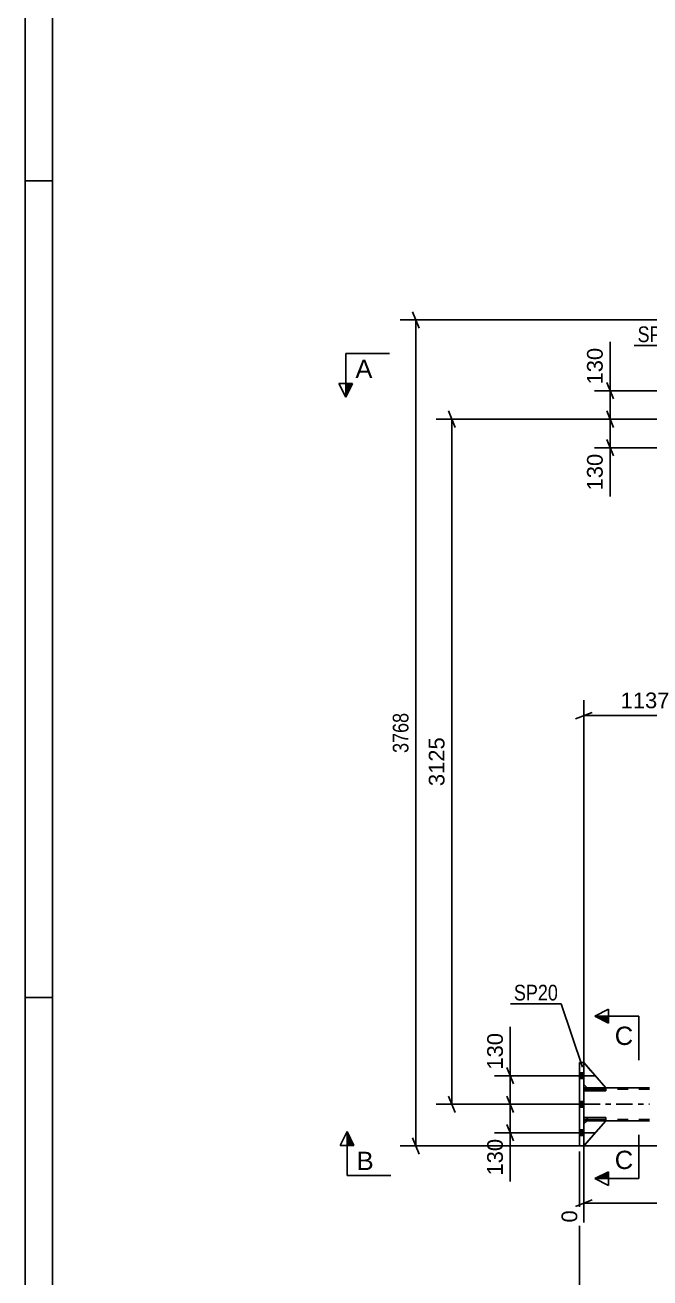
# Model space of a CAD drawing. Header units: millimetres. Extents: x -147 to 694, y -404 to 190.
# Drawn here: x -147.3 to -33.3, y -156.7 to 71.9 of the extents above; entities that cross this region are included whole.
import ezdxf

# ---------------------------------------------------------------- set-up
doc = ezdxf.new("R2010")
doc.units = ezdxf.units.MM
doc.linetypes.add('DXK_LINE_DOT2', pattern=[3.9198, 1.9599, -1.9599])
doc.linetypes.add('DXK_LINE_DOT3', pattern=[5.9187, 2.979, -0.9799, 0.9799, -0.9799])
doc.styles.add('Arial', font='ARIAL.TTF', dxfattribs={"height": 0.2})
doc.styles.add('Arial Narrow', font='ARIALN.TTF', dxfattribs={"height": 0.2})

# ---------------------------------------------------------------- blocks, each defined once
blk = doc.blocks.new('Unknown-318897192-1115')
at = {"color": 5, "linetype": 'Continuous'}
for p, q in [((-147.26, 190.49), (-147.26, -403.51)), ((-142.26, 185.49), (-142.26, -398.51)), ((-142.26, 43.49), (-147.26, 43.49)), ((-142.26, -105.51), (-147.26, -105.51))]:
    blk.add_line(p, q, dxfattribs=at)
blk = doc.blocks.new('Part-318897192-3276 - 3274')
at = {"color": 2, "linetype": 'Continuous'}
for p, q in [((-45.34, -122.56), (-45.34, -122.24)), ((-45.34, -122.24), (-41.34, -122.24)), ((-41.34, -122.56), (-45.34, -122.56)), ((-41.34, -122.48), (-41.34, -122.24)), ((-41.34, -122.56), (-41.34, -122.48))]:
    blk.add_line(p, q, dxfattribs=at)
at = {"color": 7, "linetype": 'DXK_LINE_DOT2'}
for p, q in [((-44.74, -122.56), (-44.74, -122.24)), ((-41.34, -122.48), (-41.34, -122.48))]:
    blk.add_line(p, q, dxfattribs=at)
blk = doc.blocks.new('Part-318897192-3277 - 3274')
at = {"color": 7, "linetype": 'DXK_LINE_DOT2'}
for p, q in [((-41.34, -127.44), (-45.34, -127.44)), ((-45.34, -127.44), (-45.34, -127.76)), ((-45.34, -127.76), (-41.34, -127.76)), ((-44.74, -127.76), (-44.74, -127.44)), ((-41.34, -127.76), (-41.34, -127.44))]:
    blk.add_line(p, q, dxfattribs=at)
blk = doc.blocks.new('Part-318897192-3396 - 3274')
at = {"color": 2, "linetype": 'Continuous'}
for p, q in [((-45.34, -127.76), (-45.34, -127.44)), ((-45.34, -127.44), (-41.34, -127.44)), ((-41.34, -127.76), (-45.34, -127.76)), ((-41.34, -127.52), (-41.34, -127.44)), ((-41.34, -127.76), (-41.34, -127.52))]:
    blk.add_line(p, q, dxfattribs=at)
at = {"color": 7, "linetype": 'DXK_LINE_DOT2'}
for p, q in [((-44.74, -127.76), (-44.74, -127.44)), ((-41.34, -127.52), (-41.34, -127.52))]:
    blk.add_line(p, q, dxfattribs=at)
blk = doc.blocks.new('Part-318897192-3397 - 3274')
at = {"color": 7, "linetype": 'DXK_LINE_DOT2'}
for p, q in [((-45.34, -121.4), (-45.34, -117.4)), ((-45.34, -117.4), (-41.34, -122)), ((-44.74, -122), (-45.34, -121.4)), ((-41.34, -122), (-44.74, -122))]:
    blk.add_line(p, q, dxfattribs=at)
blk = doc.blocks.new('Part-318897192-3818 - 3274')
at = {"color": 2, "linetype": 'Continuous'}
for p, q in [((-44.74, -128), (-45.34, -128.6)), ((-45.34, -132.6), (-41.34, -128)), ((-41.34, -128), (-44.74, -128))]:
    blk.add_line(p, q, dxfattribs=at)
at = {"color": 7, "linetype": 'DXK_LINE_DOT2'}
blk.add_line((-45.34, -132.6), (-45.34, -128.6), dxfattribs=at)
blk = doc.blocks.new('Part-318897192-3499 - 3274')
at = {"color": 2, "linetype": 'Continuous'}
for p, q in [((-45.34, -122), (-44.74, -122)), ((-41.34, -122), (-33.34, -122)), ((-45.34, -128), (-44.74, -128)), ((-41.34, -128), (-33.34, -128))]:
    blk.add_line(p, q, dxfattribs=at)
at = {"color": 7, "linetype": 'DXK_LINE_DOT2'}
for p, q in [((-45.34, -128), (-45.34, -122)), ((-33.34, -122.24), (-45.34, -122.24)), ((-44.74, -122), (-41.34, -122)), ((-33.34, -127.76), (-45.34, -127.76)), ((-44.74, -128), (-41.34, -128))]:
    blk.add_line(p, q, dxfattribs=at)
at = {"color": 7, "linetype": 'DXK_LINE_DOT3'}
blk.add_line((-45.34, -125), (-33.34, -125), dxfattribs=at)
blk = doc.blocks.new('Bolt-318897192-3583 - 3274')
at = {"linetype": 'Continuous'}
for points in [[(-45.34, -120.32), (-45.34, -119.28), (-46.14, -119.28), (-46.14, -120.32)], [(-45.34, -120.32), (-45.34, -119.28), (-46.14, -119.28), (-46.14, -120.32)], [(-45.34, -120.32), (-45.34, -119.28), (-46.14, -119.28), (-46.14, -120.32)], [(-45.34, -125.52), (-45.34, -124.48), (-46.14, -124.48), (-46.14, -125.52)], [(-45.34, -125.52), (-45.34, -124.48), (-46.14, -124.48), (-46.14, -125.52)], [(-45.34, -130.72), (-45.34, -129.68), (-46.14, -129.68), (-46.14, -130.72)], [(-45.34, -130.72), (-45.34, -129.68), (-46.14, -129.68), (-46.14, -130.72)], [(-45.34, -130.72), (-45.34, -129.68), (-46.14, -129.68), (-46.14, -130.72)]]:
    blk.add_hatch(color=1, dxfattribs=at).paths.add_polyline_path(points)
at = {"color": 1, "linetype": 'Continuous'}
for p, q in [((-47.54, -119.8), (-43.34, -119.8)), ((-47.54, -119.8), (-43.34, -119.8)), ((-47.54, -119.8), (-43.34, -119.8)), ((-46.14, -119.28), (-45.34, -119.28)), ((-46.14, -119.28), (-45.34, -119.28)), ((-46.14, -119.28), (-45.34, -119.28)), ((-46.14, -120.32), (-45.34, -120.32)), ((-46.14, -120.32), (-45.34, -120.32)), ((-46.14, -120.32), (-45.34, -120.32)), ((-47.54, -125), (-43.34, -125)), ((-47.54, -125), (-43.34, -125)), ((-46.14, -124.48), (-45.34, -124.48)), ((-46.14, -124.48), (-45.34, -124.48)), ((-46.14, -125.52), (-45.34, -125.52)), ((-46.14, -125.52), (-45.34, -125.52)), ((-47.54, -130.2), (-43.34, -130.2)), ((-47.54, -130.2), (-43.34, -130.2)), ((-47.54, -130.2), (-43.34, -130.2)), ((-46.14, -129.68), (-45.34, -129.68)), ((-46.14, -129.68), (-45.34, -129.68)), ((-46.14, -129.68), (-45.34, -129.68)), ((-46.14, -130.72), (-45.34, -130.72)), ((-46.14, -130.72), (-45.34, -130.72)), ((-46.14, -130.72), (-45.34, -130.72))]:
    blk.add_line(p, q, dxfattribs=at)
blk = doc.blocks.new('Part-318897192-3866 - 3274')
at = {"color": 2, "linetype": 'Continuous'}
for p, q in [((-46.14, -132.6), (-46.14, -117.4)), ((-45.34, -117.4), (-46.14, -117.4)), ((-45.34, -132.6), (-45.34, -117.4)), ((-46.14, -132.6), (-45.34, -132.6))]:
    blk.add_line(p, q, dxfattribs=at)
blk = doc.blocks.new('Part-318897192-3820 - 3274')
at = {"color": 2, "linetype": 'Continuous'}
for p, q in [((-41.34, -122), (-45.34, -117.4)), ((-44.74, -122), (-45.34, -121.4)), ((-41.34, -122), (-44.74, -122))]:
    blk.add_line(p, q, dxfattribs=at)
at = {"color": 7, "linetype": 'DXK_LINE_DOT2'}
blk.add_line((-45.34, -121.4), (-45.34, -117.4), dxfattribs=at)
blk = doc.blocks.new('Part-318897192-3823 - 3274')
at = {"color": 7, "linetype": 'DXK_LINE_DOT2'}
for p, q in [((-41.34, -122.24), (-45.34, -122.24)), ((-45.34, -122.24), (-45.34, -122.56)), ((-45.34, -122.56), (-41.34, -122.56)), ((-44.74, -122.56), (-44.74, -122.24)), ((-41.34, -122.56), (-41.34, -122.24))]:
    blk.add_line(p, q, dxfattribs=at)
blk = doc.blocks.new('Part-318897192-3832 - 3274')
at = {"color": 7, "linetype": 'DXK_LINE_DOT2'}
for p, q in [((-45.34, -128.6), (-44.74, -128)), ((-41.34, -128), (-45.34, -132.6)), ((-44.74, -128), (-41.34, -128)), ((-45.34, -132.6), (-45.34, -128.6))]:
    blk.add_line(p, q, dxfattribs=at)
blk = doc.blocks.new('StraightDimension-318897192-4701 - 3274')
at = {"color": 7, "linetype": 'Continuous'}
for p, q in [((-25.43, 5.2), (-43.4, 5.2)), ((-41.15, 6.7), (-39.95, 3.7)), ((-40.55, 0), (-40.55, 5.2)), ((-39.95, -1.5), (-41.15, 1.5)), ((-24.84, 0), (-43.4, 0))]:
    blk.add_line(p, q, dxfattribs=at)
at = {"color": 0}
blk.add_wipeout([(-41.3, 13.6), (-45.5, 13.6), (-45.5, 5.72), (-41.3, 5.72)], dxfattribs=at)
at = {"color": 7, "linetype": 'Continuous'}
blk.add_line((-40.55, 5.2), (-40.55, 14.12), dxfattribs=at)
blk.add_line((-40.55, 5.2), (-40.55, 14.12), dxfattribs=at)
at = {"color": 3, "style": 'Arial'}
blk.add_text('130', height=2.865, rotation=90.0002, dxfattribs=at).set_placement((-41.9, 6.33))
blk = doc.blocks.new('StraightDimension-318897192-4993 - 3274')
at = {"color": 7, "linetype": 'Continuous'}
blk.add_line((-46.14, -133.6), (-46.14, -159.76), dxfattribs=at)
blk = doc.blocks.new('StraightDimension-318897192-10247 - 3274')
at = {"color": 7, "linetype": 'Continuous'}
for p, q in [((-6.53, -123), (-6.53, -153.25)), ((-45.34, -129), (-45.34, -146.58)), ((-43.84, -142.46), (-46.84, -143.66)), ((-45.34, -143.06), (-6.53, -143.06)), ((-8.03, -143.66), (-5.03, -142.46))]:
    blk.add_line(p, q, dxfattribs=at)
at = {"color": 0}
blk.add_wipeout([(-20.89, -142.31), (-20.89, -138.11), (-30.98, -138.11), (-30.98, -142.31)], dxfattribs=at)
at = {"color": 0, "linetype": 'Continuous'}
for points in [[(-45.94, -143.76), (-50.14, -143.76), (-50.14, -147.18), (-45.94, -147.18)], [(-7.13, -143.76), (-11.33, -143.76), (-11.33, -153.85), (-7.13, -153.85)]]:
    blk.add_wipeout(points, dxfattribs=at)
at = {"color": 3, "style": 'Arial'}
blk.add_text('1550', height=2.865, dxfattribs=at).set_placement((-30.38, -141.71))
at = {"color": 3, "linetype": 'Continuous', "style": 'Arial'}
for s, height, p in [('0', 2.87, (-46.54, -146.58)), ('1550', 2.865, (-7.73, -153.25))]:
    blk.add_text(s, height=height, rotation=90.0002, dxfattribs=at).set_placement(p)
blk = doc.blocks.new('StraightDimension-318897192-4693 - 3274')
at = {"color": 7, "linetype": 'Continuous'}
for p, q in [((-41.15, 1.5), (-39.95, -1.5)), ((-24.84, 0), (-43.4, 0)), ((-40.55, -5.2), (-40.55, 0)), ((-39.95, -6.7), (-41.15, -3.7)), ((-25.46, -5.2), (-43.4, -5.2))]:
    blk.add_line(p, q, dxfattribs=at)
at = {"color": 0}
blk.add_wipeout([(-41.3, -5.73), (-45.5, -5.73), (-45.5, -13.6), (-41.3, -13.6)], dxfattribs=at)
at = {"color": 7, "linetype": 'Continuous'}
blk.add_line((-40.55, -5.2), (-40.55, -14.12), dxfattribs=at)
blk.add_line((-40.55, -5.2), (-40.55, -14.12), dxfattribs=at)
at = {"color": 3, "style": 'Arial'}
blk.add_text('130', height=2.865, rotation=90.0002, dxfattribs=at).set_placement((-41.9, -13))
blk = doc.blocks.new('StraightDimension-318897192-4195 - 3274')
at = {"color": 7, "linetype": 'Continuous'}
for p, q in [((-59.36, -118.3), (-58.16, -121.3)), ((-47.14, -119.8), (-61.61, -119.8)), ((-58.76, -125), (-58.76, -119.8)), ((-46.74, -125), (-61.61, -125)), ((-58.16, -126.5), (-59.36, -123.5))]:
    blk.add_line(p, q, dxfattribs=at)
at = {"color": 0}
blk.add_wipeout([(-59.51, -111.4), (-63.71, -111.4), (-63.71, -119.28), (-59.51, -119.28)], dxfattribs=at)
at = {"color": 7, "linetype": 'Continuous'}
blk.add_line((-58.76, -119.8), (-58.76, -110.88), dxfattribs=at)
blk.add_line((-58.76, -119.8), (-58.76, -110.88), dxfattribs=at)
at = {"color": 3, "style": 'Arial'}
blk.add_text('130', height=2.865, rotation=90.0002, dxfattribs=at).set_placement((-60.11, -118.68))
blk = doc.blocks.new('StraightDimension-318897192-4161 - 3274')
at = {"color": 7, "linetype": 'Continuous'}
for p, q in [((-23.04, -4), (-23.04, -56.49)), ((-45.34, -121), (-45.34, -51.24)), ((-43.84, -53.49), (-46.84, -54.69)), ((-45.34, -54.09), (-23.04, -54.09)), ((-24.54, -54.69), (-21.54, -53.49))]:
    blk.add_line(p, q, dxfattribs=at)
at = {"color": 0}
blk.add_wipeout([(-29.14, -53.34), (-29.14, -49.14), (-39.23, -49.14), (-39.23, -53.34)], dxfattribs=at)
at = {"color": 3, "style": 'Arial'}
blk.add_text('1137', height=2.865, dxfattribs=at).set_placement((-38.63, -52.74))
blk = doc.blocks.new('StraightDimension-318897192-4205 - 3274')
at = {"color": 7, "linetype": 'Continuous'}
for p, q in [((-46.74, -125), (-61.61, -125)), ((-59.36, -123.5), (-58.16, -126.5)), ((-58.76, -130.2), (-58.76, -125)), ((-47.14, -130.2), (-61.61, -130.2)), ((-58.16, -131.7), (-59.36, -128.7))]:
    blk.add_line(p, q, dxfattribs=at)
at = {"color": 0}
blk.add_wipeout([(-59.51, -130.73), (-63.71, -130.73), (-63.71, -138.6), (-59.51, -138.6)], dxfattribs=at)
at = {"color": 7, "linetype": 'Continuous'}
blk.add_line((-58.76, -130.2), (-58.76, -139.12), dxfattribs=at)
blk.add_line((-58.76, -130.2), (-58.76, -139.12), dxfattribs=at)
at = {"color": 3, "style": 'Arial'}
blk.add_text('130', height=2.865, rotation=90.0002, dxfattribs=at).set_placement((-60.11, -138))
blk = doc.blocks.new('StraightDimension-318897192-4671 - 3274')
at = {"color": 7, "linetype": 'Continuous'}
for p, q in [((-68.81, -1.5), (-70.01, 1.5)), ((-24.84, 0), (-72.26, 0)), ((-69.41, -125), (-69.41, 0)), ((-47.14, -125), (-72.26, -125)), ((-70.01, -123.5), (-68.81, -126.5))]:
    blk.add_line(p, q, dxfattribs=at)
at = {"color": 0}
blk.add_wipeout([(-70.16, -57.45), (-74.36, -57.45), (-74.36, -67.55), (-70.16, -67.55)], dxfattribs=at)
at = {"color": 3, "style": 'Arial'}
blk.add_text('3125', height=2.865, rotation=90.0002, dxfattribs=at).set_placement((-70.76, -66.95))
blk = doc.blocks.new('StraightDimension-318897192-19221 - 3274')
at = {"color": 7, "linetype": 'Continuous'}
for p, q in [((-75.38, 16.61), (-76.58, 19.61)), ((-6.18, 18.11), (-78.83, 18.11)), ((-75.98, -132.6), (-75.98, 18.11)), ((-76.58, -131.1), (-75.38, -134.1)), ((72.11, -132.6), (-78.83, -132.6))]:
    blk.add_line(p, q, dxfattribs=at)
at = {"color": 0}
blk.add_wipeout([(-76.73, -52.99), (-80.93, -52.99), (-80.93, -61.5), (-76.73, -61.5)], dxfattribs=at)
at = {"color": 3, "style": 'Arial Narrow'}
blk.add_text('3768', height=2.863, rotation=90.0002, dxfattribs=at).set_placement((-77.33, -60.9))
blk = doc.blocks.new('Mark-318897192-3745 - 3274')
at = {"color": 0}
blk.add_wipeout([(-27.5, 14.06), (-27.5, 17.06), (-35.54, 17.06), (-35.54, 14.06)], dxfattribs=at)
blk.add_wipeout([(-27.5, 14.06), (-27.5, 17.06), (-35.54, 17.06), (-35.54, 14.06)], dxfattribs=at)
at = {"color": 30, "linetype": 'Continuous'}
for p in [(-36.14, 13.46), (-23.75, 7.58)]:
    blk.add_line(p, (-26.9, 13.46), dxfattribs=at)
at = {"color": 3, "style": 'Arial Narrow'}
blk.add_text('SP20', height=2.863, dxfattribs=at).set_placement((-35.54, 14.06))
blk = doc.blocks.new('SectionMark-318897192-5153 - 3274')
at = {"color": 6, "linetype": 'Continuous'}
for p, q in [((-43.34, -108.93), (-40.84, -107.68)), ((-35.34, -108.93), (-43.34, -108.93)), ((-35.34, -138.57), (-43.34, -138.57)), ((-40.84, -139.82), (-43.34, -138.57))]:
    blk.add_line(p, q, dxfattribs=at)
at = {"color": 0, "linetype": 'Continuous'}
for points in [[(-36.34, -114.18), (-36.34, -110.68), (-39.71, -110.68), (-39.71, -114.18)], [(-36.34, -136.82), (-36.34, -133.32), (-39.71, -133.32), (-39.71, -136.82)]]:
    blk.add_wipeout(points, dxfattribs=at)
at = {"linetype": 'Continuous'}
for points in [[(-40.84, -108.93), (-40.84, -110.18), (-43.34, -108.93)], [(-40.84, -137.32), (-40.84, -138.57), (-43.34, -138.57)]]:
    blk.add_hatch(color=6, dxfattribs=at).paths.add_polyline_path(points)
at = {"color": 6, "linetype": 'Continuous'}
for p, q in [((-43.34, -108.93), (-40.84, -110.18)), ((-40.84, -110.18), (-40.84, -107.68)), ((-35.34, -108.93), (-35.34, -116.93)), ((-35.34, -138.57), (-35.34, -130.57)), ((-43.34, -138.57), (-40.84, -137.32)), ((-40.84, -137.32), (-40.84, -139.82))]:
    blk.add_line(p, q, dxfattribs=at)
at = {"color": 3, "linetype": 'Continuous', "style": 'Arial'}
for p in [(-39.71, -114.18), (-39.71, -136.82)]:
    blk.add_text('C', height=3.34, dxfattribs=at).set_placement(p)
blk = doc.blocks.new('Mark-318897192-3862 - 3274')
at = {"color": 0}
blk.add_wipeout([(-50.06, -106.06), (-50.06, -103.06), (-58.1, -103.06), (-58.1, -106.06)], dxfattribs=at)
blk.add_wipeout([(-50.06, -106.06), (-50.06, -103.06), (-58.1, -103.06), (-58.1, -106.06)], dxfattribs=at)
at = {"color": 30, "linetype": 'Continuous'}
for p in [(-58.7, -106.66), (-45.59, -118.23)]:
    blk.add_line(p, (-49.46, -106.66), dxfattribs=at)
at = {"color": 3, "style": 'Arial Narrow'}
blk.add_text('SP20', height=2.863, dxfattribs=at).set_placement((-58.1, -106.06))
blk = doc.blocks.new('SectionMark-318897192-5147 - 3274')
at = {"color": 6, "linetype": 'Continuous'}
for p, q in [((-88.76, 12), (-88.76, 4)), ((-88.76, 4), (-90.01, 6.5))]:
    blk.add_line(p, q, dxfattribs=at)
at = {"color": 0, "linetype": 'Continuous'}
blk.add_wipeout([(-83.9, 7.5), (-83.9, 11), (-87.01, 11), (-87.01, 7.5)], dxfattribs=at)
at = {"linetype": 'Continuous'}
blk.add_hatch(color=6, dxfattribs=at).paths.add_polyline_path([(-88.76, 6.5), (-87.51, 6.5), (-88.76, 4)])
at = {"color": 6, "linetype": 'Continuous'}
for p, q in [((-88.76, 12), (-80.76, 12)), ((-87.51, 6.5), (-90.01, 6.5)), ((-88.76, 4), (-87.51, 6.5))]:
    blk.add_line(p, q, dxfattribs=at)
at = {"color": 3, "linetype": 'Continuous', "style": 'Arial'}
blk.add_text('A', height=3.34, dxfattribs=at).set_placement((-87.01, 7.5))
blk = doc.blocks.new('SectionMark-318897192-5149 - 3274')
at = {"color": 6, "linetype": 'Continuous'}
for p in [(-89.78, -132.5), (-88.53, -138)]:
    blk.add_line(p, (-88.53, -130), dxfattribs=at)
at = {"color": 0, "linetype": 'Continuous'}
blk.add_wipeout([(-83.67, -137), (-83.67, -133.5), (-86.78, -133.5), (-86.78, -137)], dxfattribs=at)
at = {"linetype": 'Continuous'}
blk.add_hatch(color=6, dxfattribs=at).paths.add_polyline_path([(-87.28, -132.5), (-88.53, -132.5), (-88.53, -130)])
at = {"color": 6, "linetype": 'Continuous'}
for p, q in [((-88.53, -130), (-87.28, -132.5)), ((-87.28, -132.5), (-89.78, -132.5)), ((-88.53, -138), (-80.53, -138))]:
    blk.add_line(p, q, dxfattribs=at)
at = {"color": 3, "linetype": 'Continuous', "style": 'Arial'}
blk.add_text('B', height=3.34, dxfattribs=at).set_placement((-86.78, -137))

msp = doc.modelspace()

# ---------------------------------------------------------------- block references
for name in ['Unknown-318897192-1115', 'Part-318897192-3866 - 3274', 'Part-318897192-3397 - 3274', 'Part-318897192-3820 - 3274', 'Bolt-318897192-3583 - 3274', 'Part-318897192-3499 - 3274', 'Part-318897192-3276 - 3274', 'Part-318897192-3823 - 3274', 'Part-318897192-3277 - 3274', 'Part-318897192-3396 - 3274', 'Part-318897192-3818 - 3274', 'Part-318897192-3832 - 3274']:
    msp.add_blockref(name, (0, 0))

# ---------------------------------------------------------------- next in the draw order: block references
for name in ['StraightDimension-318897192-4701 - 3274', 'StraightDimension-318897192-4993 - 3274']:
    msp.add_blockref(name, (0, 0))

# ---------------------------------------------------------------- next in the draw order: block references
for name in ['StraightDimension-318897192-4693 - 3274', 'StraightDimension-318897192-10247 - 3274']:
    msp.add_blockref(name, (0, 0))

# ---------------------------------------------------------------- next in the draw order: block references
msp.add_blockref('StraightDimension-318897192-4195 - 3274', (0, 0))

# ---------------------------------------------------------------- next in the draw order: block references
for name in ['StraightDimension-318897192-4161 - 3274', 'StraightDimension-318897192-4205 - 3274']:
    msp.add_blockref(name, (0, 0))

# ---------------------------------------------------------------- next in the draw order: block references
msp.add_blockref('StraightDimension-318897192-4671 - 3274', (0, 0))

# ---------------------------------------------------------------- next in the draw order: block references
msp.add_blockref('StraightDimension-318897192-19221 - 3274', (0, 0))

# ---------------------------------------------------------------- next in the draw order: block references
for name in ['Mark-318897192-3745 - 3274', 'Mark-318897192-3862 - 3274', 'SectionMark-318897192-5153 - 3274']:
    msp.add_blockref(name, (0, 0))

# ---------------------------------------------------------------- next in the draw order: block references
for name in ['SectionMark-318897192-5147 - 3274', 'SectionMark-318897192-5149 - 3274']:
    msp.add_blockref(name, (0, 0))

doc.saveas('drawing.dxf')
